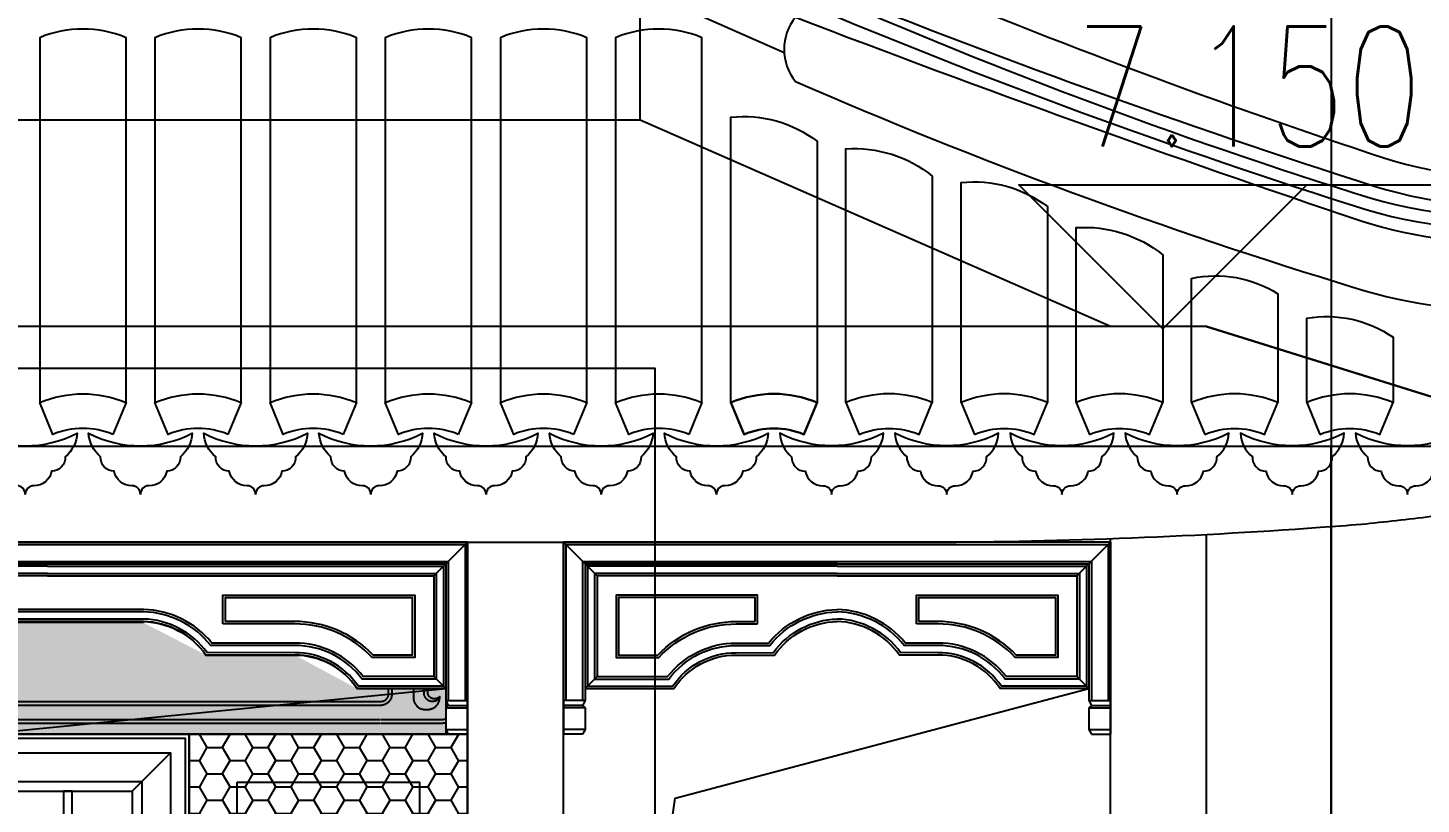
# Model space of a CAD drawing. Extents: x 296441 to 853063, y 459050 to 1117990.
# Drawn here: x 665382 to 668286, y 1089072 to 1090691 of the extents above; entities that cross this region are included whole.
import ezdxf
from ezdxf.xclip import XClip

# ---------------------------------------------------------------- set-up
doc = ezdxf.new("R2010")
doc.units = 0
doc.header["$LTSCALE"] = 1000
doc.header["$XCLIPFRAME"] = 0
for name, pattern in [('14-GRID$0$CENTER2', [28.575000000000003, 19.05, -3.175, 3.175, -3.175]), ('CENTER-1', [10, 6.25, -1.25, 1.25, -1.25]), ('CENTER2', [28.574999999999996, 19.05, -3.174999999999999, 3.174999999999999, -3.174999999999999]), ('E4-ELEV-S$0$HIDDEN2', [4.762499999999999, 3.175, -1.5875])]:
    doc.linetypes.add(name, pattern=pattern)
for name, color, linetype in [('1.5铝板', 3, 'Continuous'), ('14-GRID$0$G-GRID', 9, '14-GRID$0$CENTER2'), ('95', 95, 'Continuous'), ('E4-ELEV-S$0$A-ELEV-HDDN', 161, 'E4-ELEV-S$0$HIDDEN2'), ('E4-ELEV-S$0$A-ELEV-HEVY', 2, 'Continuous'), ('E4-ELEV-S$0$A-ELEV-MEDM', 4, 'Continuous'), ('E4-ELEV-S$0$A-ELEV-MEDM-HEVY', 2, 'Continuous'), ('E4-ELEV-S$0$A-ELEV-THIN', 144, 'Continuous'), ('E4-ELEV-S$0$A-ELEV-THIN-GRAY', 252, 'Continuous'), ('E4-ELEV-S$0$A-HOLE', 211, 'Continuous'), ('E4-ELEV-S$0$LPM540255$0$A-ELEV-MEDM', 4, 'Continuous'), ('E4-ELEV-S$0$LPM540255$0$A-ELEV-THIN', 144, 'Continuous'), ('E4-ELEV-S$0$LPM540255$0$A-ELEV-THIN-GRAY', 252, 'Continuous'), ('E4-ELEV-S$0$LPM540255$0$A-WALL', 1, 'Continuous'), ('E4-TEXT-S$0$A-ANNO-LEVL', 3, 'Continuous'), ('E4-TEXT-S$0$A-ANNO-LEVL-TEXT', 255, 'Continuous'), ('G-GRID', 8, 'CENTER2'), ('G-XREF', 2, 'Continuous'), ('SL-CXJ-001', 4, 'Continuous'), ('ZT1_通用--填充---PM、LM、DY、JD', 8, 'Continuous'), ('主框线', 4, 'Continuous'), ('副框内口线', 6, 'Continuous'), ('花格栅', 6, 'Continuous'), ('铝合金花格条', 5, 'Continuous')]:
    doc.layers.add(name, color=color, linetype=linetype)
doc.layers.add('E4-ELEV-S$0$ENTR-DETL-P$0$A-ANNO-NPLT', color=215, linetype='Continuous', plot=False)
doc.layers.add('E4-TEXT-S$0$A-ANNO-NPLT', color=215, linetype='Continuous', plot=False)
doc.styles.add('E4-TEXT-S$0$GOA_01_thin_0.75', font='romans.shx', dxfattribs={"width": 0.75, "bigfont": 'hzdx.shx'})

# ---------------------------------------------------------------- blocks, each defined once
blk = doc.blocks.new('E4-ELEV-S$0$LPM540255$0$回纹头1A-E')
at = {"layer": 'E4-ELEV-S$0$LPM540255$0$A-ELEV-MEDM'}
for p, q in [((0, 0), (120, 0)), ((0, 0), (0, -200)), ((0, -200), (119.9999999998836, -200))]:
    blk.add_line(p, q, dxfattribs=at)
at = {"layer": 'E4-ELEV-S$0$LPM540255$0$A-ELEV-THIN'}
for points in [[(-1.164153218269348e-10, -91.99999999949068, 0.414213562390854), (7.999999999883585, -99.9999999999709), (67.00000000008731, -99.9999999999709), (7.999999999883585, -99.9999999999709), (67.00000000008731, -99.9999999999709, 0.414213562355336), (75.00000000008731, -91.9999999999709), (74.9999999999709, -50.40000000096916, 0.4142135623908541), (58.9999999999709, -34.39999999996508), (54.99999999915599, -34.39999999999418, 0.4272940225238311), (38.52088220507721, -52.43935514769692, -0.5965115786824848), (55.00000000008731, -56), (54.9999999999709, -72.0000000003929, -0.414213562355336), (46.9999999999709, -79.99999999994179), (31.00000000008731, -79.99999999991269, -0.3445430035071395), (19.99999999988358, -71.99999999991269), (19.99999999988358, -35.99999999902502, -0.414213427603688), (35.99999263870995, -19.99999999998545), (119.9999999997672, -19.99999999998545)], [(121.0000050608069, -45.00000000001455, 0.4142136971421124), (110, -56.00000000069849), (110, -143.9999999999127, 0.4142136971422424), (121.0000050606905, -154.9999999999272, 0.4142136971422424)], [(-1.164153218269348e-10, -108.0000000004511, -0.414213562390854), (7.999999999883585, -99.9999999999709), (67.00000000008731, -99.9999999999709), (7.999999999883585, -99.9999999999709), (67.00000000008731, -99.9999999999709, -0.414213562355336), (75.00000000008731, -107.9999999999709), (74.9999999999709, -149.5999999989726, -0.4142135623908541), (58.9999999999709, -165.5999999999767), (54.99999999915599, -165.5999999999476, -0.4272940225238311), (38.52088220507721, -147.5606448522449, 0.5965115786824848), (55.00000000008731, -143.9999999999418), (54.9999999999709, -127.9999999995489, 0.414213562355336), (46.9999999999709, -120), (31.00000000008731, -120.0000000000291, 0.3445430035071395), (19.99999999988358, -128.0000000000291), (19.99999999988358, -164.0000000009168, 0.414213427603688), (35.99999263870995, -179.9999999999563), (119.9999999997672, -179.9999999999563)]]:
    blk.add_lwpolyline(points, format="xyb", dxfattribs=at)
at = {"layer": 'E4-ELEV-S$0$LPM540255$0$A-ELEV-THIN-GRAY'}
for points in [[(38.48250360201928, -51.30087691385415, -0.7201932216565652), (60.00000000008731, -55.36506726680091), (59.9999999999709, -72.000000000422, -0.4142135623556092), (46.9999999999709, -84.99999999994179), (31.00000000008731, -84.99999999991269, -0.3693926074614691), (14.99999999988358, -71.99999999979627), (14.99999999988358, -35.99999999902502, -0.4142134276036953), (35.9999903383432, -14.99999999998545), (119.9999999997672, -14.99999999998545)], [(121.0000073611736, -40.00000000001455, 0.4142136971425143), (105, -56.00000000100408), (105, -143.9999999999127, 0.4142136971418046), (121.0000073611736, -159.9999999999272)], [(38.48250360201928, -148.6991230860876, 0.7201932216565652), (60.00000000008731, -144.6349327331409), (59.9999999999709, -127.9999999995198, 0.4142135623556092), (46.9999999999709, -115), (31.00000000008731, -115.0000000000291, 0.3693926074614691), (14.99999999988358, -128.0000000001455), (14.99999999988358, -164.0000000009168, 0.4142134276036953), (35.9999903383432, -184.9999999999563), (119.9999999997672, -184.9999999999563)]]:
    blk.add_lwpolyline(points, format="xyb", dxfattribs=at)
blk = doc.blocks.new('单层玻璃')
at = {"layer": '95'}
for p, q in [((-1.216571543132886, -0.08520069334190339), (0.08520069322548807, 1.216571543191094)), ((-1.183139254106209, -1.183139254106209), (1.183139254106209, 1.183139254106209)), ((-0.08520069322548807, -1.216571543249302), (1.216571543132886, 0.08520069334190339))]:
    blk.add_line(p, q, dxfattribs=at)
blk = doc.blocks.new('*U2023')
at = {"layer": 'ZT1_通用--填充---PM、LM、DY、JD', "ltscale": 1000}
h = blk.add_hatch(dxfattribs=at)
h.set_pattern_fill('CROSS', color=256, scale=30)
h.set_pattern_definition([(0, (98.74779155186843, -2517.252207680605), (47.625, 47.625), [23.8125, -71.4375]), (90, (110.6540415518684, -2529.158457680605), (-47.625, 47.625), [23.8125, -71.4375])])
h.paths.add_polyline_path([(601.2521691396978, -2161.999957750028), (98.74779155186843, -2162.000074582756), (98.74779155186843, -2517.252207680605), (601.2521691396978, -2517.252090847876)])
at = {"color": 8}
for p, q in [((98.74774683307623, -98.74794410172035, 2.3181445351134e-09), (38.99995942821261, -39.00011898038792, 2.3181445351134e-09)), ((601.2521244208474, -98.74782127569779), (660.9999303046643, -38.99999536355608)), ((118.7999215237796, -118.8001161892025, 2.3181445351134e-09), (98.74774643965065, -98.74794449514593, 2.3181445351134e-09)), ((581.199948943351, -118.7999963598268), (601.25212402748, -98.74782166909426)), ((118.7999862901634, -2101.947927899804, 2.318144535655501e-09), (98.74779155186843, -2122.00009959389, 2.318144535655501e-09)), ((581.2000137096766, -2101.947808070428), (601.2521691396978, -2121.999963500421)), ((98.74779155186843, -2162.000074582756, 2.318144535655501e-09), (161.8046885676449, -2225.056971598533, 2.318144535655501e-09)), ((538.1952721239213, -2225.056854765804), (601.2521691396978, -2161.999957750028)), ((161.8046885676449, -2454.195310664829, 2.318144535655501e-09), (98.74779155186843, -2517.252207680605, 2.318144535655501e-09)), ((538.1952721239213, -2454.1951938321), (601.2521691396978, -2517.252090847876)), ((98.74779155186843, -2517.252207680605, 2.318144535655501e-09), (39.00000216049375, -2577.000036589394, 2.318144535655501e-09)), ((601.252167977196, -2517.252090847876), (660.9999938893377, -2576.999916760018))]:
    blk.add_line(p, q, dxfattribs=at)
for p, q in [((217.8046885676449, -2281.056868645246), (191.8046885676449, -2255.056862201222)), ((482.1952721239213, -2281.056868645246), (508.1952721239213, -2255.056862201222)), ((217.8046885676449, -2398.195207711542), (191.8046885676449, -2424.195201267517)), ((482.1952721239213, -2398.195207711542), (508.1952721239213, -2424.195201267517))]:
    blk.add_line(p, q)
for points in [[(660.9999749940616, -2576.999916760018), (39.00000612891745, -2577.000036589394), (38.99995942821261, -39.00011519281543), (660.9999282933568, -38.99999536355608)], [(98.74779155186843, -2162.000074582756), (98.74779155186843, -2122.00009959389), (601.2521691396978, -2121.999982761161), (601.2521691396978, -2161.999957750028)]]:
    blk.add_lwpolyline(points, close=True)
at = {"color": 2, "ltscale": 250}
for points in [[(581.2000137096766, -2101.947808070428), (118.7999862901634, -2101.947927899804), (118.7999215237796, -118.8001161892025), (581.199948943351, -118.7999963598268)], [(581.1999940555688, -2182.052132834157), (118.7999666359974, -2182.052249666885), (118.7999666359974, -2497.200032596476), (581.1999940555688, -2497.199915763747)]]:
    blk.add_lwpolyline(points, close=True, dxfattribs=at)
at = {"layer": '1.5铝板', "ltscale": 250}
blk.add_lwpolyline([(601.2521691396978, -2161.999957750028), (98.74779155186843, -2162.000074582756), (98.74779155186843, -2517.252207680605), (601.2521691396978, -2517.252090847876)], close=True, dxfattribs=at)
at = {"layer": 'SL-CXJ-001', "ltscale": 250}
for points in [[(551.1999940555688, -2212.052132834157), (148.7999666359974, -2212.052249666885), (148.7999666359974, -2467.200032596476), (551.1999940555688, -2467.199915763747)], [(538.1952721239213, -2225.056854765804), (161.8046885676449, -2225.056971598533), (161.8046885676449, -2454.195310664829), (538.1952721239213, -2454.1951938321)], [(191.8046885676449, -2255.056862201222), (508.1952721239213, -2255.056964163145), (508.1952721239213, -2424.195303229411), (191.8046885676449, -2424.195201267517)], [(195.0057265478536, -2258.257900974801), (504.9942341436545, -2258.258001349983), (504.9942341436545, -2420.994264455832), (195.0057265478536, -2420.99416408065)], [(214.6036505874363, -2277.855829871638), (485.39631010413, -2277.855920532253), (485.39631010413, -2401.396335558995), (214.6036505874363, -2401.39624489838)], [(217.8046885676449, -2281.056868645246), (482.1952721239213, -2281.05695771912), (482.1952721239213, -2398.195296785416), (217.8046885676449, -2398.195207711542)]]:
    blk.add_lwpolyline(points, close=True, dxfattribs=at)
at = {"layer": '主框线'}
blk.add_lwpolyline([(691.9999889057508, -2592.000000376895), (8, -2591.999970255594), (8.000000000873115, -7.999972978373989), (691.9999889066239, -8.000003099674359)], close=True, dxfattribs=at)
at = {"layer": '副框内口线', "linetype": 'CENTER-1', "ltscale": 40}
blk.add_lwpolyline([(699.9999999997817, -2600.000000529049), (1.355252715606881e-20, -2599.999970255594), (8.731149137020111e-10, 0), (700.0000000006548, -3.25191649608314e-06)], close=True, dxfattribs=at)
at = {"layer": '花格栅', "color": 6, "ltscale": 250}
blk.add_lwpolyline([(601.2521887938055, -2121.999983154557), (98.74781120603438, -2122.000102983933), (98.74774643965065, -98.74794110507355), (601.25212402748, -98.74782127569779)], close=True, dxfattribs=at)
at = {"layer": '铝合金花格条'}
for p, q in [((175.7999772596522, -1035.374022044503), (175.7999772605835, -1185.374022044503)), ((524.2000046713074, -1035.373902215098, -3.806213532567355e-07), (524.2000046722387, -1185.373902215098, -3.806213532567355e-07))]:
    blk.add_line(p, q, dxfattribs=at)
for points in [[(243.7999215270393, -118.8001161892025), (261.7999215270393, -118.8001161892025), (261.7999215270393, -175.8001161892025), (243.7999215270393, -175.8001161892025)], [(456.1999489396258, -118.7999963598268), (438.1999489396258, -118.7999963598268), (438.1999489396258, -175.7999963598268), (456.1999489396258, -175.7999963598268)], [(175.799986293423, -2044.947927899804), (524.20001370502, -2044.947808070428), (524.1999489386944, -175.7999963598268), (175.7999215270393, -175.8001161892025)], [(193.799986293423, -2026.947927899804), (506.20001370502, -2026.947808070428), (506.1999489386944, -193.7999963598268), (193.7999215270393, -193.8001161892025)], [(118.7999215237796, -243.8001161864086), (118.7999215228483, -261.8001161864086), (175.7999215228483, -261.8001161892025), (175.7999215237796, -243.8001161892025)], [(581.1999489428854, -243.7999963570328), (581.1999489438167, -261.7999963570328), (524.1999489438167, -261.7999963598268), (524.1999489428854, -243.7999963598268)], [(175.7999772605835, -1035.374022044503), (118.7999772605835, -1035.374022044503), (118.7999772605835, -1017.374022044503), (175.7999772605835, -1017.374022044503)], [(524.2000046713074, -1035.373902215098), (581.2000046713074, -1035.373902215098), (581.2000046713074, -1017.373902215098), (524.2000046713074, -1017.373902215098)], [(175.7999772605835, -1185.374022044503), (118.7999772605835, -1185.374022044503), (118.7999772605835, -1203.374022044503), (175.7999772605835, -1203.374022044503)], [(524.2000046713074, -1185.373902215098), (581.2000046713074, -1185.373902215098), (581.2000046713074, -1203.373902215098), (524.2000046713074, -1203.373902215098)], [(118.7999862901634, -1976.947927902831), (118.799986289232, -1958.947927902831), (175.799986289232, -1958.947927899921), (175.7999862901634, -1976.947927899921)], [(581.2000137092109, -1976.947808073222), (581.2000137101422, -1958.947808073222), (524.2000137101422, -1958.947808070428), (524.2000137092109, -1976.947808070428)], [(243.799986293423, -2101.947927899921), (261.799986293423, -2101.947927899921), (261.799986293423, -2044.947927899921), (243.799986293423, -2044.947927899921)], [(456.2000137059513, -2101.947808070428), (438.2000137059513, -2101.947808070428), (438.2000137059513, -2044.947808070428), (456.2000137059513, -2044.947808070428)]]:
    blk.add_lwpolyline(points, close=True, dxfattribs=at)
for points, elevation in [([(193.7999215270393, -193.8001161892025), (175.7999215270393, -175.8001161892025)], 3.08869306958169e-05), ([(261.7999215270393, -261.8001161894354), (243.7999215270393, -243.8001161892025), (243.7999215270393, -193.8001161892025), (261.7999215270393, -193.8001161892025), (261.7999215270393, -261.8001161892025), (193.7999215270393, -261.8001161892025), (193.7999215270393, -243.8001161892025), (243.7999215270393, -243.8001161892025)], 3.08869306958169e-05), ([(438.1999489396258, -261.7999963600596), (456.1999489396258, -243.7999963598268), (456.1999489396258, -193.7999963598268), (438.1999489396258, -193.7999963598268), (438.1999489396258, -261.7999963598268), (506.1999489396258, -261.7999963598268), (506.1999489396258, -243.7999963598268), (456.1999489396258, -243.7999963598268)], 3.050630934256222e-05), ([(506.1999489386944, -193.7999963598268), (524.1999489386944, -175.7999963598268)], 3.050630934256222e-05), ([(261.799986293423, -1958.947927899688), (243.799986293423, -1976.947927899921), (243.799986293423, -2026.947927899921), (261.799986293423, -2026.947927899921), (261.799986293423, -1958.947927899921), (193.799986293423, -1958.947927900037), (193.799986293423, -1976.947927900037), (243.799986293423, -1976.947927899921)], 3.088693069581744e-05), ([(438.2000137059513, -1958.947808070196), (456.2000137059513, -1976.947808070428), (456.2000137059513, -2026.947808070428), (438.2000137059513, -2026.947808070428), (438.2000137059513, -1958.947808070428), (506.2000137059513, -1958.947808070428), (506.2000137059513, -1976.947808070428), (456.2000137059513, -1976.947808070428)], 3.050630934256276e-05), ([(193.799986293423, -2026.947927899804), (175.799986293423, -2044.947927899804)], 3.088693069581744e-05), ([(506.20001370502, -2026.947808070428), (524.20001370502, -2044.947808070428)], 3.050630934256276e-05)]:
    blk.add_lwpolyline(points, dxfattribs=dict(at, elevation=elevation))
at = {"xscale": 52.5, "yscale": 52.5, "zscale": 52.5}
blk.add_blockref('单层玻璃', (366.2176073095034, -801.3043917951873), dxfattribs=at)
blk = doc.blocks.new('20200401093202')
at = {"ltscale": 1000}
blk.add_lwpolyline([(-8.731149137020111e-10, -2600), (2799.999999999127, -2600), (2799.999999999127, -2.273736754432321e-13), (-8.731149137020111e-10, -2.273736754432321e-13)], close=True, dxfattribs=at)
for points in [[(581.1999489424779, -118.7999963598268), (38.99998277769191, -1308.000075891105), (601.2521691388247, -2517.252092010385)], [(818.8000510570855, -118.7999963598268), (1361.000017221872, -1308.000075891105), (798.7478308607388, -2517.252092010385)], [(1981.199949245434, -118.799996359827), (1438.999983080648, -1308.000075891105), (2001.252169441781, -2517.252092010385)], [(2218.800051360042, -118.799996359827), (2761.000017524828, -1308.000075891105), (2198.747831163695, -2517.252092010385)]]:
    blk.add_lwpolyline(points, dxfattribs=at)
for p in [(-8.731149137020111e-10, 0), (699.9999999997817, 0), (1400.000000000437, -3.25191649608314e-06), (2100.000000001091, -2.273736754432321e-13)]:
    blk.add_blockref('*U2023', p, dxfattribs=at)
blk = doc.blocks.new('E4-ELEV-S$0$cfch')
at = {"layer": 'ZT1_通用--填充---PM、LM、DY、JD', "ltscale": 1000}
h = blk.add_hatch(dxfattribs=at)
h.set_pattern_fill('HONEY', color=256, scale=20)
h.set_pattern_definition([(0, (-3945.000016493141, -400.0000188266858), (47.625, 27.4963), [31.75, -63.5]), (120, (-3945.000016493141, -400.0000188266858), (-47.62499431007805, 27.49630985523391), [31.74999999999999, -63.49999999999997]), (59.99999999999999, (-3945.000016493141, -400.0000188266858), (5.689921946938625e-06, 54.99260985523389), [-63.5, 31.75])])
h.paths.add_polyline_path([(15.0000698112417, -400.0000188266858), (-3945.000016493141, -400.0000188266858), (-3945.000016493141, -100.0000076417346), (15.0000698112417, -100.0000076417346)])
h = blk.add_hatch(dxfattribs=at)
h.set_pattern_fill('HONEY', color=256, scale=20)
h.set_pattern_definition([(0, (-565.0000169224804, -3100.000007641967), (47.625, 27.4963), [31.75, -63.5]), (120, (-565.0000169224804, -3100.000007641967), (-47.62499431007805, 27.49630985523391), [31.74999999999999, -63.49999999999997]), (59.99999999999999, (-565.0000169224804, -3100.000007641967), (5.689921946938625e-06, 54.99260985523389), [-63.5, 31.75])])
h.paths.add_polyline_path([(-565.0000169224804, -3100.000007641967), (15.0000698112417, -3100.000007641967), (15.0000698112417, -399.9999999993015), (-565.0000169224804, -399.9999999993015)])
at = {"layer": 'E4-ELEV-S$0$A-ELEV-MEDM'}
for p, q in [((-84.9999301887583, -399.9999230846297), (-3845.000101039186, -400.0000076419674)), ((-3842.000001298846, -400.0000076417346), (-84.99984562571626, -400.0000076417346)), ((-565.0000169224804, -2550.000438678777), (-565.0000169224804, -400.0000076419674))]:
    blk.add_line(p, q, dxfattribs=at)
blk.add_lwpolyline([(-565.0000852186931, -400.0000132375862), (14.99999889801256, -400.0000188266858), (14.99998263688758, -3100.00002672174), (-565.0001014798181, -3100.000021132641)], close=True, dxfattribs=at)
at = {"layer": 'E4-ELEV-S$0$LPM540255$0$A-ELEV-THIN'}
for p, q in [((-166.4999377798522, -167.5000076419674), (-3763.500016481965, -167.5000076417346)), ((-166.4999377798522, -332.5000076417346), (-3763.500008890987, -332.5000076417346)), ((-166.4999377798522, -370.0000076419674), (-3791.000065926812, -370.0000076417346))]:
    blk.add_line(p, q, dxfattribs=at)
at = {"layer": 'E4-ELEV-S$0$LPM540255$0$A-ELEV-THIN-GRAY'}
for p, q in [((-166.4999377798522, -340.0000076417346), (-3763.500016482663, -340.0000076417346)), ((-166.4999377798522, -377.5000076419674), (-3791.000073128263, -377.5000076417346))]:
    blk.add_line(p, q, dxfattribs=at)
blk.add_lwpolyline([(-465.0000861822627, -500.0000142012723), (-85.00000206555706, -500.0000178629998), (-85.0000163995428, -3000.000025758054), (-465.0001005162485, -3000.000022096327)], close=True, dxfattribs=at)
at = {"ltscale": 1000}
blk.add_blockref('20200401093202', (-3364.999922608724, -400.0000076417346), dxfattribs=at)
at = {"layer": 'E4-ELEV-S$0$LPM540255$0$A-WALL', "xscale": -1.500000000000582, "yscale": 1.500000000000582, "zscale": 1.500000000000582}
blk.add_blockref('E4-ELEV-S$0$LPM540255$0$回纹头1A-E', (15.0000698112417, -100.0000076417346), dxfattribs=at)
blk = doc.blocks.new('E4-ELEV-S$0$vbgfjkmjy679')
at = {"layer": 'E4-ELEV-S$0$A-ELEV-HDDN'}
blk.add_line((249.9999999940337, -600.0128050021594), (1049.999999994034, -850.0128050021594), dxfattribs=at)
blk.add_lwpolyline([(1024.701817619003, -925.8846291607188), (1049.999999994034, -850.0128050021594), (249.9999999940337, -600.0128050021303), (49.99999999403371, -600.012805002174), (-930.00004971835, -170.0128050021594), (-930.00004971835, 199.9871949978406)], dxfattribs=at)
at = {"layer": 'E4-ELEV-S$0$A-ELEV-HEVY'}
blk.add_line((-877.5658082210575, 79.98719499784784), (-630.1071912758343, -28.59158039881731), dxfattribs=at)
at = {"layer": 'E4-ELEV-S$0$A-ELEV-MEDM'}
blk.add_lwpolyline([(-606.6799034671567, 44.61561647280178, 0.3526591619162249), (-606.6799034671567, -89.28601855236047, 2.679207183522755)], format="xyb", dxfattribs=at)
at = {"layer": 'E4-ELEV-S$0$A-ELEV-MEDM', "ltscale": 0.1}
for centre, radius, start, end in [((4998.533763888263, 13012.06125580786), 13964.85484578333, 247.285291580583, 251.7349931547348), ((885.5635516278271, 598.7696448647184), 888.0560095794029, 252.7199426366201, 301.3493511214646)]:
    blk.add_arc(centre, radius, start, end, dxfattribs=at)
at = {"layer": 'E4-ELEV-S$0$A-ELEV-MEDM-HEVY'}
for centre, radius, start, end in [((-377.1342646975245, 10853.85004000354), 11903.88096556716, 274.1615168241534, 274.5765213673292), ((-167.1014271436434, 6193.284182486474), 7243.308409298905, 275.8620309257637, 277.0194885454419), ((-167.1014271436434, 6193.284182486474), 7243.308409298905, 275.8620309257637, 277.0194885454419), ((-377.1342652684252, 10853.85004726227), 11903.88097284817, 270.1306027749011, 274.1615168241534)]:
    blk.add_arc(centre, radius, start, end, dxfattribs=at)
at = {"layer": 'E4-ELEV-S$0$A-ELEV-THIN'}
for points in [[(-741.3804806045518, -758.4999906282465), (-741.3804797887133, -163.73993678033, -0.1926115129468272), (-561.3804798287601, -214.0725562899897), (-561.3804805710242, -758.4999906552548)], [(-501.3804806045518, -758.4999906282465), (-501.3804797887133, -229.9192122124659, -0.1907316668871903), (-321.3804798287601, -286.7115597474913), (-321.3804805710242, -758.4999906552548)], [(-261.3804804251704, -758.4999917374225), (-261.3804796093318, -299.9449809995713, -0.1926115129468272), (-81.38047964937869, -350.277600509231), (-81.38048039164278, -758.4999917644309)], [(-21.38048042517039, -758.4999917374225), (-21.38047960933181, -394.0229811012978, -0.1907316668871903), (158.6195203506213, -450.8153286363231), (158.6195196083572, -758.4999917644309)], [(218.6195195748296, -758.4999917374225), (218.6195203906682, -499.7128836504417, -0.1968188037593983), (398.6195203506213, -532.2064412311884), (398.6195196083572, -758.4999917644309)], [(458.6195195748296, -758.4999926855089), (458.6195203906682, -582.8031922840746, -0.195296379146535), (638.6195203506213, -622.5457561776275), (638.6195196083572, -758.4999927125173)], [(-713.6882134008483, -824.9616261000338, -0.1999999998863418), (-589.0728287234233, -824.9616260599869), (-561.3804805570544, -758.4999906817975, 0.1999999999128089), (-741.3804806045518, -758.4999906282465), (-713.6881325126888, -824.9616260599869)], [(-473.6882134008483, -824.9616261000338, -0.1999999998863418), (-349.0728287234233, -824.9616260599869), (-321.3804805570544, -758.4999906817975, 0.1999999999128089), (-501.3804806045518, -758.4999906282465), (-473.6881325126888, -824.9616260599869)], [(-233.6882132214669, -824.9616272092098, -0.1999999998863418), (-109.0728285440418, -824.961627169163), (-81.38048037767294, -758.4999917909736, 0.1999999999128089), (-261.3804804251704, -758.4999917374225), (-233.6881323333073, -824.961627169163)], [(6.311786778533133, -824.9616272092098, -0.1999999998863418), (130.9271714559582, -824.961627169163), (158.6195196223271, -758.4999917909736, 0.1999999999128089), (-21.38048042517039, -758.4999917374225), (6.311867666692706, -824.961627169163)], [(246.3117867785331, -824.9616272092098, -0.1999999998863418), (370.9271714559582, -824.961627169163), (398.6195196223271, -758.4999917909736, 0.1999999999128089), (218.6195195748296, -758.4999917374225), (246.3118676666927, -824.961627169163)], [(486.3117867785331, -824.9616281572962, -0.1999999998863418), (610.9271714559582, -824.9616281172493), (638.6195196223271, -758.49999273906, 0.1999999999128089), (458.6195195748296, -758.4999926855089), (486.3118676666927, -824.9616281172493)], [(-771.3804820476362, -949.9999913528154, 0.4086840473709477), (-789.0400182267913, -932.0032114923524, -0.3710916077769059), (-826.221291642476, -901.789076736808, -0.424353686270066), (-854.5083850965166, -871.8187606275606, -0.213335491750496), (-879.3804887727165, -822.4394562110829, 0.2445723906024019), (-663.3808884553873, -822.439456224587, -0.213335491750496), (-688.2529920980596, -871.8187606140564, -0.424353686270066), (-716.5400855055341, -901.7890767233039, -0.3710916077769059), (-753.7213589146995, -932.0032115594076, 0.4086840473709477), (-771.3808951003739, -949.9999913798238)], [(-531.3804791032599, -949.9999913528154, -0.4086840473709477), (-513.7209429241047, -932.0032114923524, 0.3710916077769059), (-476.53966950842, -901.789076736808, 0.424353686270066), (-448.2525760543795, -871.8187606275606, 0.213335491750496), (-423.3804723781795, -822.4394562110829, -0.2445723906024019), (-639.3800726955087, -822.439456224587, 0.213335491750496), (-614.5079690528364, -871.8187606140564, 0.424353686270066), (-586.220875645362, -901.7890767233039, 0.3710916077769059), (-549.0396022361965, -932.0032115594076, -0.4086840473709477), (-531.3800660505221, -949.9999913798238)], [(-291.3804789505666, -949.9999919074035, -0.4086840473709477), (-273.7209427714115, -932.0032120469405, 0.3710916077769059), (-236.5396693557268, -901.7890772913961, 0.424353686270066), (-208.2525759016862, -871.8187611821486, 0.213335491750496), (-183.3804722254863, -822.4394567656709, -0.2445723906024019), (-399.3800725428155, -822.4394567791751, 0.213335491750496), (-374.5079689001432, -871.8187611686444, 0.424353686270066), (-346.2208754926687, -901.7890772778919, 0.3710916077769059), (-309.0396020835033, -932.0032121139957, -0.4086840473709477), (-291.3800658978289, -949.9999919344118)], [(-51.3804789238784, -949.9999924619915, -0.4086840473709477), (-33.72094274472329, -932.0032126015285, 0.3710916077769059), (3.460330670961412, -901.7890778459841, 0.424353686270066), (31.747424125002, -871.8187617367366, 0.213335491750496), (56.61952780120191, -822.439457320259, -0.2445723906024019), (-159.3800725161273, -822.4394573337631, 0.213335491750496), (-134.507968873455, -871.8187617232325, 0.424353686270066), (-106.2208754659805, -901.78907783248, 0.3710916077769059), (-69.03960205681506, -932.0032126685837, -0.4086840473709477), (-51.38006587114069, -949.9999924889999)], [(188.6195210761216, -949.9999924619915, -0.4086840473709477), (206.2790572552767, -932.0032126015285, 0.3710916077769059), (243.4603306709614, -901.7890778459841, 0.424353686270066), (271.747424125002, -871.8187617367366, 0.213335491750496), (296.6195278012019, -822.439457320259, -0.2445723906024019), (80.61992748387274, -822.4394573337631, 0.213335491750496), (105.492031126545, -871.8187617232325, 0.424353686270066), (133.7791245340195, -901.78907783248, 0.3710916077769059), (170.9603979431849, -932.0032126685837, -0.4086840473709477), (188.6199341288593, -949.9999924889999)], [(428.6195210761216, -949.9999934105435, -0.4086840473709477), (446.2790572552767, -932.0032135500805, 0.3710916077769059), (483.4603306709614, -901.7890787945362, 0.424353686270066), (511.747424125002, -871.8187626852887, 0.213335491750496), (536.6195278012019, -822.439458268811, -0.2445723906024019), (320.6199274838727, -822.4394582823152, 0.213335491750496), (345.492031126545, -871.8187626717845, 0.424353686270066), (373.7791245340195, -901.789078781032, 0.3710916077769059), (410.9603979431849, -932.0032136171358, -0.4086840473709477), (428.6199341288593, -949.9999934375519)], [(668.6195210761216, -949.9999934105435, -0.4086840473709477), (686.2790572552767, -932.0032135500805, 0.3710916077769059), (723.4603306709614, -901.7890787945362, 0.424353686270066), (751.747424125002, -871.8187626852887, 0.213335491750496), (776.6195278012019, -822.439458268811, -0.2445723906024019), (560.6199274838727, -822.4394582823152, 0.213335491750496), (585.492031126545, -871.8187626717845, 0.424353686270066), (613.7791245340195, -901.789078781032, 0.3710916077769059), (650.960397943185, -932.0032136171358, -0.4086840473709477), (668.6199341288593, -949.9999934375519)]]:
    blk.add_lwpolyline(points, format="xyb", dxfattribs=at)
for centre, radius, start, end in [((3834.908056023545, 10097.79901530126), 10922.42854775974, 246.0055350799494, 252.7336944602631), ((5695.657601054336, 15640.70023314231), 16742.45014973066, 247.9796788176344, 252.2856425586052), ((4624.54186287435, 12450.91163714978), 13429.87258855236, 247.1247045364986, 252.4933379287804), ((10381.55626916474, 28701.63143805649), 30691.46281924262, 249.0211956049087, 251.3640083884386), ((3726.887716152356, 9869.029396726983), 10860.38002207763, 246.4827335562266, 253.0553895477257), ((886.1319194247772, 613.4307728781132), 964.3347994732785, 252.8268819974797, 300.6500270587962), ((872.4457887325261, 623.1076678422978), 1021.417813197765, 253.6324403442879, 300.3362907333046), ((875.6719436196436, 642.381537624984), 1014.958965048192, 253.8281006244056, 300.2713253459756), ((874.4443937118922, 580.8868095994694), 1007.359311376853, 252.6449978045381, 292.7201374013003), ((852.461978459527, 403.0133910378208), 967.6134027785832, 252.5103467013273, 293.431688298245)]:
    blk.add_arc(centre, radius, start, end, dxfattribs=at)
blk = doc.blocks.new('E4-ELEV-S$0$A$C00CE6EFF')
at = {"layer": 'E4-ELEV-S$0$A-ELEV-MEDM'}
blk.add_line((-52.46859341641539, 127.1463591389038), (-52.46859341641539, 127.1463591389038), dxfattribs=at)
for points in [[(462.50682386279, 317.1968676337128), (-367.49317613721, 317.1968676337128), (-367.49317613721, 57.19686763377103), (-182.4931487923732, 57.19686763377103, -0.2539523711029784), (-52.50118911608297, 127.1464839425607), (132.5068238627991, 127.1958012883988, -0.2381656450891192), (262.50682386279, 197.196867633771), (462.50682386279, 197.196867633771)], [(462.50682386279, 292.1968676337128), (-342.49317613721, 292.1968676337128), (-342.49317613721, 82.19686763377103), (-195.3657154636676, 82.19686763377103, -0.2334220368306932), (-52.4598449669611, 152.1464958518482), (120.0420969231582, 152.1924794705556, -0.2199939070512904), (262.1893892626922, 222.196867633771), (462.50682386279, 222.196867633771)]]:
    blk.add_lwpolyline(points, format="xyb", dxfattribs=at)
at = {"layer": 'E4-ELEV-S$0$A-ELEV-THIN-GRAY', "ltscale": 0.1}
for p, q in [((-342.49317613721, 292.1968676337128), (-367.49317613721, 317.1968676336837)), ((-342.49317613721, 82.19686763377103), (-367.49317613721, 57.19686763377103))]:
    blk.add_line(p, q, dxfattribs=at)
for points in [[(462.50682386279, 312.1968676337128), (-362.49317613721, 312.1968676337128), (-362.49317613721, 62.19686763377103), (-185.1680572284495, 62.19686763377103, -0.2494113117914531), (-52.49262619930414, 132.1464864028094), (129.9231318329566, 132.195112734611, -0.2341696692829884), (262.441494740171, 202.196867633771), (462.50682386279, 202.196867633771)], [(462.50682386279, 297.1968676337128), (-347.49317613721, 297.1968676337128), (-347.49317613721, 77.19686763377103), (-192.8860511583589, 77.19686763377103, -0.2371285382823917), (-52.46783262483586, 147.146493544933), (122.4489950621355, 147.1931208966271, -0.2232944144141404), (262.2511108037306, 217.196867633771), (462.50682386279, 217.196867633771)], [(96.92282335046002, 192.1475562774722), (96.92282335046002, 252.1968676337128), (-302.49317613721, 252.1968676337128), (-302.49317613721, 122.196867633771), (-213.8319071222559, 122.196867633771, -0.2089475687201582), (-52.40018321237585, 192.1465131769801), (96.92282335046002, 192.1863180169894)]]:
    blk.add_lwpolyline(points, format="xyb", dxfattribs=at)
blk.add_lwpolyline([(91.92282335046002, 197.184985351123), (91.92282335046002, 247.1968676337128), (-297.49317613721, 247.1968676337128), (-297.49317613721, 127.196867633771), (-215.9930759834988, 127.196867633771, -0.206401105825557), (-52.39319280514974, 197.1465152180463)], format="xyb", close=True, dxfattribs=at)
blk = doc.blocks.new('*U627')
at = {"layer": 'E4-ELEV-S$0$A-ELEV-MEDM'}
for p, q in [((3960.000018007246, 6.383456246644761e-10), (3960.000018007246, -399.9999999993616)), ((3085.000018007071, -44.99999999930345), (875.0000000000255, -44.99999999983993)), ((3915.000018007104, -44.99999999930345), (3019.41798366683, -44.9999999993471)), ((3915.0000180071, -44.99999999936166), (3915.0000180071, -329.9999999993616)), ((3085.000018007071, -69.99999999930344), (875.0000000000255, -69.99999999983993)), ((3085.000018007071, -139.9999999993034), (875.0000000000255, -139.9999999998399)), ((3085.000018007071, -164.9999999993034), (875.0000000000255, -164.9999999998399)), ((3915.0000180071, -329.9999999993616), (3960.0000180071, -329.9999999993616)), ((3915.0000180071, -329.9999999993616), (3920.0000180071, -339.9999999993616)), ((3920.0000180071, -339.9999999993616), (3915.0000180071, -344.9999999993616)), ((3915.0000180071, -344.9999999993616), (3960.0000180071, -344.9999999993616)), ((3915.0000180071, -344.9999999993616), (3915.0000180071, -389.9999999993616)), ((3920.0000180071, -339.9999999993616), (3960.0000180071, -339.9999999993616)), ((3915.0000180071, -389.9999999993616), (3960.0000180071, -389.9999999993616)), ((3915.0000180071, -389.9999999993616), (3920.0000180071, -399.9999999993616)), ((3920.0000180071, -399.9999999993616), (3960.0000180071, -399.9999999993616))]:
    blk.add_line(p, q, dxfattribs=at)
for points in [[(3085.000018007071, 1.449614898645928e-09), (-1.164153218269348e-10, 1.455191522836685e-10)], [(3960.000018007246, 1.47508075029557e-09), (821.3766253469512, 1.455191522836685e-10)], [(45, -44.99999999985448), (3085.000018007071, -44.99999999855039)], [(866.3766253470676, -44.99999999985448), (3915.000018007071, -44.99999999854675)]]:
    blk.add_lwpolyline(points, dxfattribs=at)
at = {"layer": 'E4-ELEV-S$0$A-ELEV-THIN-GRAY', "ltscale": 0.1}
for p, q in [((3960.0000180071, 4.928264723808076e-10), (3915.0000180071, -44.99999999936166)), ((3955.0000180071, -4.999999999361655), (3955.0000180071, -329.9999999993616)), ((3085.000018007071, -49.99999999930345), (875.0000000000255, -49.99999999983993)), ((3920.0000180071, -39.99999999936166), (3920.0000180071, -329.9999999993616)), ((3085.000018007071, -64.99999999930344), (875.0000000000255, -64.99999999983993)), ((3085.000018007071, -144.9999999993034), (875.0000000000255, -144.9999999998399)), ((3085.000018007071, -159.9999999993034), (875.0000000000255, -159.9999999998399))]:
    blk.add_line(p, q, dxfattribs=at)
for points in [[(3085.000018007071, -4.999999998550385), (4.999999999883585, -4.999999999854481)], [(3955.0000180071, -4.999999998528557), (826.3766253469512, -4.999999999854481)], [(40, -39.99999999985448), (3085.000018007071, -39.99999999855039)], [(861.3766253470676, -39.99999999985448), (3920.0000180071, -39.99999999854311)]]:
    blk.add_lwpolyline(points, dxfattribs=at)
at = {"xscale": -1}
blk.add_blockref('E4-ELEV-S$0$A$C00CE6EFF', (3547.506841869861, -362.1968676330745), dxfattribs=at)
blk = doc.blocks.new('E4-ELEV-S$0$BHGK')
at = {"layer": 'E4-ELEV-S$0$A-ELEV-MEDM'}
blk.add_line((-315.0245827207946, -190.0505084956239), (-315.0245827207946, -190.0505084956239), dxfattribs=at)
for points in [[(-525.0000004337307, -8.149072527885437e-10), (0, -8.149072527885437e-10), (0, -260.0000000007567), (-185.0000273448368, -260.0000000007567, 0.2539523711029784), (-314.991987021127, -190.050383691967), (-395.0000000000091, -190.0010663461289, 0.2381656450891192), (-525, -120.0000000007567)], [(-525.0000004337307, -25.00000000081491), (-25, -25.00000000081491), (-25, -235.0000000007567), (-172.1274606735424, -235.0000000007567, 0.2334220368306932), (-315.0333311702489, -165.0503717826796), (-382.5352730603681, -165.0043881639722, 0.2199939070512904), (-524.6825653999022, -95.0000000007567), (-525.0000004337307, -95.0000000007567)]]:
    blk.add_lwpolyline(points, format="xyb", dxfattribs=at)
at = {"layer": 'E4-ELEV-S$0$A-ELEV-THIN-GRAY', "ltscale": 0.1}
for p, q in [((-25, -25.00000000081491), (0, -8.440110832452774e-10)), ((-25, -235.0000000007567), (0, -260.0000000007567))]:
    blk.add_line(p, q, dxfattribs=at)
for points in [[(-525.0000004337307, -5.000000000814907), (-5, -5.000000000814907), (-5, -255.0000000007567), (-182.3251189087605, -255.0000000007567, 0.2494113117914531), (-315.0005499379058, -185.0503812317183), (-392.4163079701666, -185.0017548999167, 0.2341696692829884), (-524.934670877381, -115.0000000007567), (-525.0000004337307, -115.0000000007567)], [(-525.0000004337307, -20.00000000081491), (-20, -20.00000000081491), (-20, -240.0000000007567), (-174.6071249788511, -240.0000000007567, 0.2371285382823917), (-315.0253435123741, -170.0503740895947), (-384.9421711993455, -170.0037467379007, 0.2232944144141404), (-524.7442869409406, -100.0000000007567), (-525.0000004337307, -100.0000000007567)], [(-359.41599948767, -125.0493113570556), (-359.41599948767, -65.00000000081491), (-65, -65.00000000081491), (-65, -195.0000000007567), (-153.6612690149541, -195.0000000007567, 0.2089475687201582), (-315.0929929248341, -125.0503544575477), (-359.41599948767, -125.0105496175383)]]:
    blk.add_lwpolyline(points, format="xyb", dxfattribs=at)
blk.add_lwpolyline([(-354.41599948767, -120.0118822834047), (-354.41599948767, -70.00000000081491), (-70, -70.00000000081491), (-70, -190.0000000007567), (-151.5001001537112, -190.0000000007567, 0.206401105825557), (-315.0999833320602, -120.0503524164815)], format="xyb", close=True, dxfattribs=at)
blk = doc.blocks.new('E4-ELEV-S$0$BGK')
at = {"layer": 'E4-ELEV-S$0$A-ELEV-MEDM'}
for p, q in [((-2.91038304567337e-11, 0), (-2.91038304567337e-11, -400)), ((1140.000000867782, -5.57520252186805e-10), (1140.000000867782, -400.0000000005575)), ((45.00000000011642, -45), (45.00000000011642, -330)), ((1095.000000867636, -45.00000000055752), (1095.000000867636, -330.0000000005575)), ((45.00000000011642, -330), (1.164153218269348e-10, -330)), ((40.00000000011642, -340), (1.164153218269348e-10, -340)), ((45.00000000011642, -345), (1.164153218269348e-10, -345)), ((45.00000000011642, -330), (40.00000000011642, -340)), ((40.00000000011642, -340), (45.00000000011642, -345)), ((45.00000000011642, -345), (45.00000000011642, -390)), ((1095.000000867636, -330.0000000005575), (1140.000000867636, -330.0000000005575)), ((1095.000000867636, -330.0000000005575), (1100.000000867636, -340.0000000005575)), ((1100.000000867636, -340.0000000005575), (1095.000000867636, -345.0000000005575)), ((1095.000000867636, -345.0000000005575), (1140.000000867636, -345.0000000005575)), ((1095.000000867636, -345.0000000005575), (1095.000000867636, -390.0000000005575)), ((1100.000000867636, -340.0000000005575), (1140.000000867636, -340.0000000005575)), ((45.00000000011642, -390), (1.164153218269348e-10, -390)), ((40.00000000011642, -400), (1.164153218269348e-10, -400)), ((45.00000000011642, -390), (40.00000000011642, -400)), ((1095.000000867636, -390.0000000005575), (1140.000000867636, -390.0000000005575)), ((1095.000000867636, -390.0000000005575), (1100.000000867636, -400.0000000005575)), ((1100.000000867636, -400.0000000005575), (1140.000000867636, -400.0000000005575))]:
    blk.add_line(p, q, dxfattribs=at)
for points in [[(570.000000867607, 5.456968210637569e-10), (0, 0)], [(1140.000000867782, 2.79214873444289e-10), (570.000000867607, -2.200977178290486e-10)], [(45.00000000011642, -45), (570.000000867607, -44.99999999939428)], [(570.000000867607, -45.00000000033378), (1095.000000867607, -44.99999999974261)]]:
    blk.add_lwpolyline(points, dxfattribs=at)
at = {"layer": 'E4-ELEV-S$0$A-ELEV-THIN-GRAY', "ltscale": 0.1}
for p, q in [((1.164153218269348e-10, -1.455191522836685e-10), (45.00000000011642, -45)), ((5.000000000116415, -5), (5.000000000116415, -330)), ((1140.000000867636, -7.030394044704735e-10), (1095.000000867636, -45.00000000055752)), ((1135.000000867636, -5.00000000055752), (1135.000000867636, -330.0000000005575)), ((40.00000000011642, -40), (40.00000000011642, -330)), ((1100.000000867636, -40.00000000055752), (1100.000000867636, -330.0000000005575))]:
    blk.add_line(p, q, dxfattribs=at)
for points in [[(570.000000867607, -4.999999999448846), (5, -5)], [(1135.000000867636, -4.999999999724423), (570.000000867607, -5.000000000229193)], [(40.00000000011642, -40), (570.000000867607, -39.99999999940246)], [(570.000000867607, -40.00000000031832), (1100.000000867636, -39.99999999973898)]]:
    blk.add_lwpolyline(points, dxfattribs=at)
at = {"xscale": -1}
blk.add_blockref('E4-ELEV-S$0$BHGK', (45.00000086760701, -44.99999999974261), dxfattribs=at)
blk.add_blockref('E4-ELEV-S$0$BHGK', (1095.000000867607, -44.99999999974261))
blk = doc.blocks.new('E4-ELEV-S')
at = {"layer": '14-GRID$0$G-GRID', "color": 8, "ltscale": 0.1}
blk.add_line((9599.999999988824, -2500), (9599.999999988824, 6900), dxfattribs=at)
at = {"layer": 'E4-ELEV-S$0$A-ELEV-HDDN'}
for p, q in [((8159.999999986961, 7580), (3739.999999988824, 7580)), ((9140.00004969933, 7150), (3869.999999988824, 7150))]:
    blk.add_line(p, q, dxfattribs=at)
at = {"layer": 'E4-ELEV-S$0$A-ELEV-HEVY'}
blk.add_line((3739.999999988824, 6700), (8805.958017919445, 6700), dxfattribs=at)
at = {"layer": 'E4-ELEV-S$0$A-ELEV-MEDM'}
for p, q in [((9140.00001585926, 4150), (9140.00001585926, 6707.647548055975)), ((9339.999999988824, 4796.833081968362), (9339.999999988824, 6716.513068085304)), ((7800.000033867313, 4149.999561321223), (7800.000033867313, 6700)), ((8000.000014990568, 4149.999561321223), (8000.000014990568, 6700))]:
    blk.add_line(p, q, dxfattribs=at)
at = {"layer": 'E4-ELEV-S$0$A-ELEV-THIN'}
for points in [[(7088.619569444098, 6991.500010613352), (7088.619568573544, 7752.000003211899, 0.199999999910216), (6908.619568613591, 7752.00000318489), (6908.6195694122, 6991.500010695774)], [(7328.619569451082, 6991.500010764692), (7328.619568580296, 7752.000003363471, 0.199999999910216), (7148.619568620343, 7752.000003336463), (7148.619569418952, 6991.500010847347)], [(7568.619569457835, 6991.500010916032), (7568.619568587048, 7752.000003514811, 0.199999999910216), (7388.619568627095, 7752.000003487803), (7388.619569425704, 6991.500010998687)], [(7808.619569464587, 6991.500011437805), (7808.6195685938, 7752.000004036352, 0.199999999910216), (7628.619568633847, 7752.000004009344), (7628.619569432456, 6991.500011520227)], [(8048.619569471339, 6991.500011589145), (8048.619568600785, 7752.000004187925, 0.199999999910216), (7868.619568640832, 7752.000004160916), (7868.619569439441, 6991.500011671567)], [(8288.619569478324, 6991.500011740485), (8288.619568607537, 7752.000004339265, 0.199999999910216), (8108.619568647584, 7752.000004312256), (8108.619569446193, 6991.500011822907)], [(7060.927302327706, 6925.03837510501, 0.1999999998863418), (6936.311917650281, 6925.038375145057), (6908.619569483912, 6991.500010523247, -0.1999999999128089), (7088.619569531409, 6991.500010576798), (7060.927221439546, 6925.038375145057)], [(7300.92730233469, 6925.038375256583, 0.1999999998863418), (7176.311917657265, 6925.03837529663), (7148.619569490897, 6991.500010674819, -0.1999999999128089), (7328.619569538394, 6991.50001072837), (7300.927221446531, 6925.03837529663)], [(7540.927302341443, 6925.038375407923, 0.1999999998863418), (7416.311917664018, 6925.03837544797), (7388.619569497649, 6991.500010826159, -0.1999999999128089), (7568.619569545146, 6991.50001087971), (7540.927221453283, 6925.03837544797)], [(7780.927302348195, 6925.038375929464, 0.1999999998863418), (7656.31191767077, 6925.038375969511), (7628.619569504401, 6991.5000113477, -0.1999999999128089), (7808.619569551898, 6991.500011401251), (7780.927221460035, 6925.038375969511)], [(8020.927302354947, 6925.038376081036, 0.1999999998863418), (7896.311917677522, 6925.038376121083), (7868.619569511153, 6991.500011499273, -0.1999999999128089), (8048.61956955865, 6991.500011552824), (8020.927221466787, 6925.038376121083)], [(8260.927302361932, 6925.038376232376, 0.1999999998863418), (8136.311917684507, 6925.038376272423), (8108.619569518138, 6991.500011650613, -0.1999999999128089), (8288.619569565635, 6991.500011704164), (8260.927221473772, 6925.038376272423)], [(8500.927302368684, 6925.038376507116, 0.1999999998863418), (8376.311917691259, 6925.038376547163), (8348.61956952489, 6991.500011925353, -0.1999999999128089), (8528.619569572387, 6991.500011978904), (8500.927221480524, 6925.038376547163)], [(6878.619568030117, 6800.000009852229, 0.4086840473709477), (6860.960031850962, 6817.996789712692, -0.3710916077769059), (6823.778758435277, 6848.210924468236, -0.424353686270066), (6795.491664981237, 6878.181240577484, -0.213335491750496), (6770.619561305037, 6927.560544993961, 0.2445723906024019), (6986.619161622366, 6927.560544980457, -0.213335491750496), (6961.747057979694, 6878.181240590988, -0.424353686270066), (6933.459964572219, 6848.21092448174, -0.3710916077769059), (6896.278691163054, 6817.996789645636, 0.4086840473709477), (6878.619154977379, 6800.00000982522)], [(7118.619568037102, 6800.000010003801, 0.4086840473709477), (7100.960031857947, 6817.996789864264, -0.3710916077769059), (7063.778758442262, 6848.210924619809, -0.424353686270066), (7035.491664988222, 6878.181240729056, -0.213335491750496), (7010.619561312022, 6927.560545145534, 0.2445723906024019), (7226.619161629351, 6927.56054513203, -0.213335491750496), (7201.747057986679, 6878.18124074256, -0.424353686270066), (7173.459964579204, 6848.210924633313, -0.3710916077769059), (7136.278691170039, 6817.996789797209, 0.4086840473709477), (7118.619154984364, 6800.000009976793)], [(7358.619568043854, 6800.000010155141, 0.4086840473709477), (7340.960031864699, 6817.996790015604, -0.3710916077769059), (7303.778758449014, 6848.210924771149, -0.424353686270066), (7275.491664994974, 6878.181240880396, -0.213335491750496), (7250.619561318774, 6927.560545296874, 0.2445723906024019), (7466.619161636103, 6927.56054528337, -0.213335491750496), (7441.747057993431, 6878.1812408939, -0.424353686270066), (7413.459964585956, 6848.210924784653, -0.3710916077769059), (7376.278691176791, 6817.996789948549, 0.4086840473709477), (7358.619154991116, 6800.000010128133)], [(7598.619568050606, 6800.000010676682, 0.4086840473709477), (7580.960031871451, 6817.996790537145, -0.3710916077769059), (7543.778758455766, 6848.210925292689, -0.424353686270066), (7515.491665001726, 6878.181241401937, -0.213335491750496), (7490.619561325526, 6927.560545818415, 0.2445723906024019), (7706.619161642855, 6927.56054580491, -0.213335491750496), (7681.747058000183, 6878.181241415441, -0.424353686270066), (7653.459964592708, 6848.210925306194, -0.3710916077769059), (7616.278691183543, 6817.99679047009, 0.4086840473709477), (7598.619154997868, 6800.000010649674)], [(7838.619568057358, 6800.000010828255, 0.4086840473709477), (7820.960031878203, 6817.996790688718, -0.3710916077769059), (7783.778758462518, 6848.210925444262, -0.424353686270066), (7755.491665008478, 6878.18124155351, -0.213335491750496), (7730.619561332278, 6927.560545969987, 0.2445723906024019), (7946.619161649607, 6927.560545956483, -0.213335491750496), (7921.747058006935, 6878.181241567014, -0.424353686270066), (7893.45996459946, 6848.210925457766, -0.3710916077769059), (7856.278691190295, 6817.996790621663, 0.4086840473709477), (7838.619155004621, 6800.000010801246)], [(8078.619568064343, 6800.000010979595, 0.4086840473709477), (8060.960031885188, 6817.996790840058, -0.3710916077769059), (8023.778758469503, 6848.210925595602, -0.424353686270066), (7995.491665015463, 6878.18124170485, -0.213335491750496), (7970.619561339263, 6927.560546121327, 0.2445723906024019), (8186.619161656592, 6927.560546107823, -0.213335491750496), (8161.74705801392, 6878.181241718354, -0.424353686270066), (8133.459964606445, 6848.210925609106, -0.3710916077769059), (8096.27869119728, 6817.996790773002, 0.4086840473709477), (8078.619155011605, 6800.000010952586)]]:
    blk.add_lwpolyline(points, format="xyb", dxfattribs=at)
at = {"layer": 'E4-ELEV-S$0$A-HOLE'}
for points in [[(3840.000015859259, 4900.004592662677), (4149.999999988824, 6039.999732579337), (7755.000033866381, 6395.000000000698)], [(8050.000033856137, 4895.004592662677), (8232.726973700104, 6166.544104041299), (9095.000015858328, 6394.999999999767)]]:
    blk.add_lwpolyline(points, dxfattribs=at)
at = {"layer": 'E4-ELEV-S$0$ENTR-DETL-P$0$A-ANNO-NPLT'}
blk.add_lwpolyline([(7799.999999872176, 4750.004593243124), (3840.000015840633, 4750.004593243124), (3840.000015860656, 6299.99973444338), (3885.000015859259, 6299.99973444338), (3885.000015859259, 6395.000000000233), (4070.000043204054, 6395.000000000233, -0.2529617064619017), (4199.416015347, 6464.950688644079), (4385.000015859259, 6464.998933654977, -0.2381656450890572), (4515.000015859259, 6535.000000000233), (7120.000033350196, 6534.999999996973, -0.2438470576193426), (7255.000033866381, 6464.998933655443), (7439.975451145554, 6464.949491505744, -0.2517733638806204), (7570.000006521586, 6395.000000000698), (7755.000033866381, 6395.000000000698), (7755.000033866381, 6300.000000000698), (7799.999999872176, 6300.000000000698), (7799.999999872176, 4750.004593243124)], format="xyb", close=True, dxfattribs=at)
for name, p in [('*U627', (3840.000015859259, 6700)), ('E4-ELEV-S$0$BGK', (8000.000014990568, 6700.000000000233))]:
    blk.add_blockref(name, p)
at = {"layer": 'E4-ELEV-S$0$A-ELEV-HEVY'}
blk.add_blockref('E4-ELEV-S$0$vbgfjkmjy679', (9090.000049705151, 7750.012805002043), dxfattribs=at)
ref = blk.add_blockref('E4-ELEV-S$0$cfch', (7785.000032352284, 6700), dxfattribs=at)
XClip(ref).set_block_clipping_path([(14.99996751989329, -1949.9954067568033), (-3945.000016511595, -1949.9954067568033), (-3945.0000164916837, -400.0002655567587), (-3900.0000164929816, -400.0002655567587), (-3900.0000164929816, -304.99999999983265), (-3714.9999891481134, -304.99999999980355), (-3585.5840170052697, -235.04931135609513), (-3400.000016492938, -235.0010663451767), (-3270.0000164929525, -164.99999999980355), (-664.9999990021752, -165.00000000296313), (-529.9999984859314, -235.00106634468284), (-345.0245812067142, -235.05050849417785), (-215.00002583075548, -304.9999999993106), (-29.999998485902324, -304.99999999932515), (-29.999998485902324, -399.9999999993697), (14.99996751989329, -399.9999999993697)])

msp = doc.modelspace()

# ---------------------------------------------------------------- linework, layer by layer
at = {"layer": 'E4-TEXT-S$0$A-ANNO-LEVL', "elevation": 5.417605915504321}
msp.add_lwpolyline([(668047.0995571747, 1090363.432802502), (667747.0995571747, 1090063.432802502), (667447.0995571747, 1090363.432802502), (669013.2292697778, 1090363.432802502)], dxfattribs=at)
at = {"layer": 'E4-TEXT-S$0$A-ANNO-NPLT', "elevation": -258.3492542400264}
msp.add_lwpolyline([(662989.0356767098, 1089981.017397885), (666688.64771255, 1089981.017397885), (666688.64771255, 1080418.0776577), (655498.4799874788, 1080418.0776577), (655498.4799874788, 1089981.017397885), (661168.4799853767, 1089981.017397885), (661664.3791118931, 1089981.017397885), (661664.3791118931, 1087537.366884309), (663215.5650045314, 1087537.366884309), (663215.5650045314, 1087997.907162988), (663412.4921526879, 1087997.907162988), (663412.4921526879, 1089078.788620399), (662989.0356767098, 1089078.788620399), (662989.0356767098, 1089981.017397885)], dxfattribs=at)
at = {"layer": 'G-GRID'}
for p, q in [((668098.4799879998, 1092818.0776577, 0.00901925479506005), (668098.4799879998, 1071979.387559326, 0.00901925479506005)), ((674249.8684879229, 1089818.0776577, 5.417606087174588), (592333.0773430098, 1089818.0776577, 5.417605571205094))]:
    msp.add_line(p, q, dxfattribs=at)

# ---------------------------------------------------------------- block references
at = {"layer": 'G-XREF'}
msp.add_blockref('E4-ELEV-S', (658498.479987122, 1082918.0776577, 5.417605957593833), dxfattribs=at)

# ---------------------------------------------------------------- texts
at = {"layer": 'E4-TEXT-S$0$A-ANNO-LEVL-TEXT', "style": 'E4-TEXT-S$0$GOA_01_thin_0.75', "width": 0.75}
msp.add_text('7.150(结)', height=250, dxfattribs=at).set_placement((667565.5132200547, 1090443.56202545, 5.417605915504671))

doc.saveas('drawing.dxf')
